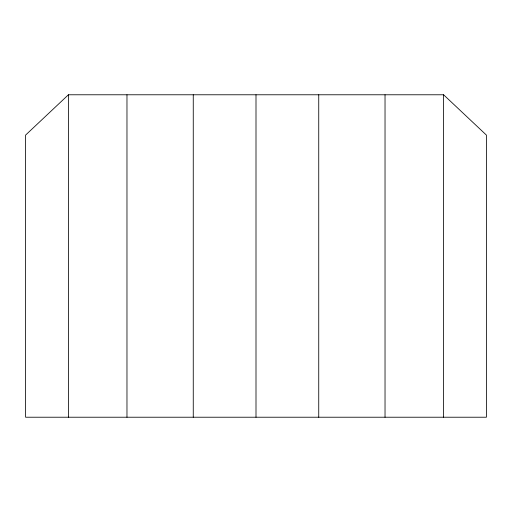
<?xml version="1.0" encoding="UTF-8"?>
<svg xmlns="http://www.w3.org/2000/svg" width="512" height="512" viewBox="0 0 512 512"><rect width="100%" height="100%" fill="white"/><g stroke="black" fill="none" stroke-linecap="round" stroke-linejoin="round"><path stroke-width="0.77" d="M68.403 94.778L25.6 135.085L25.6 417.222L486.4 417.222L486.4 135.085L443.597 94.778L68.403 94.778L68.403 417.222M443.597 94.778L443.597 417.222M385.03 94.778L385.03 417.222M318.739 94.778L318.739 417.222M256 94.778L256 417.222M193.261 94.778L193.261 417.222M126.97 94.778L126.97 417.222"/></g></svg>
